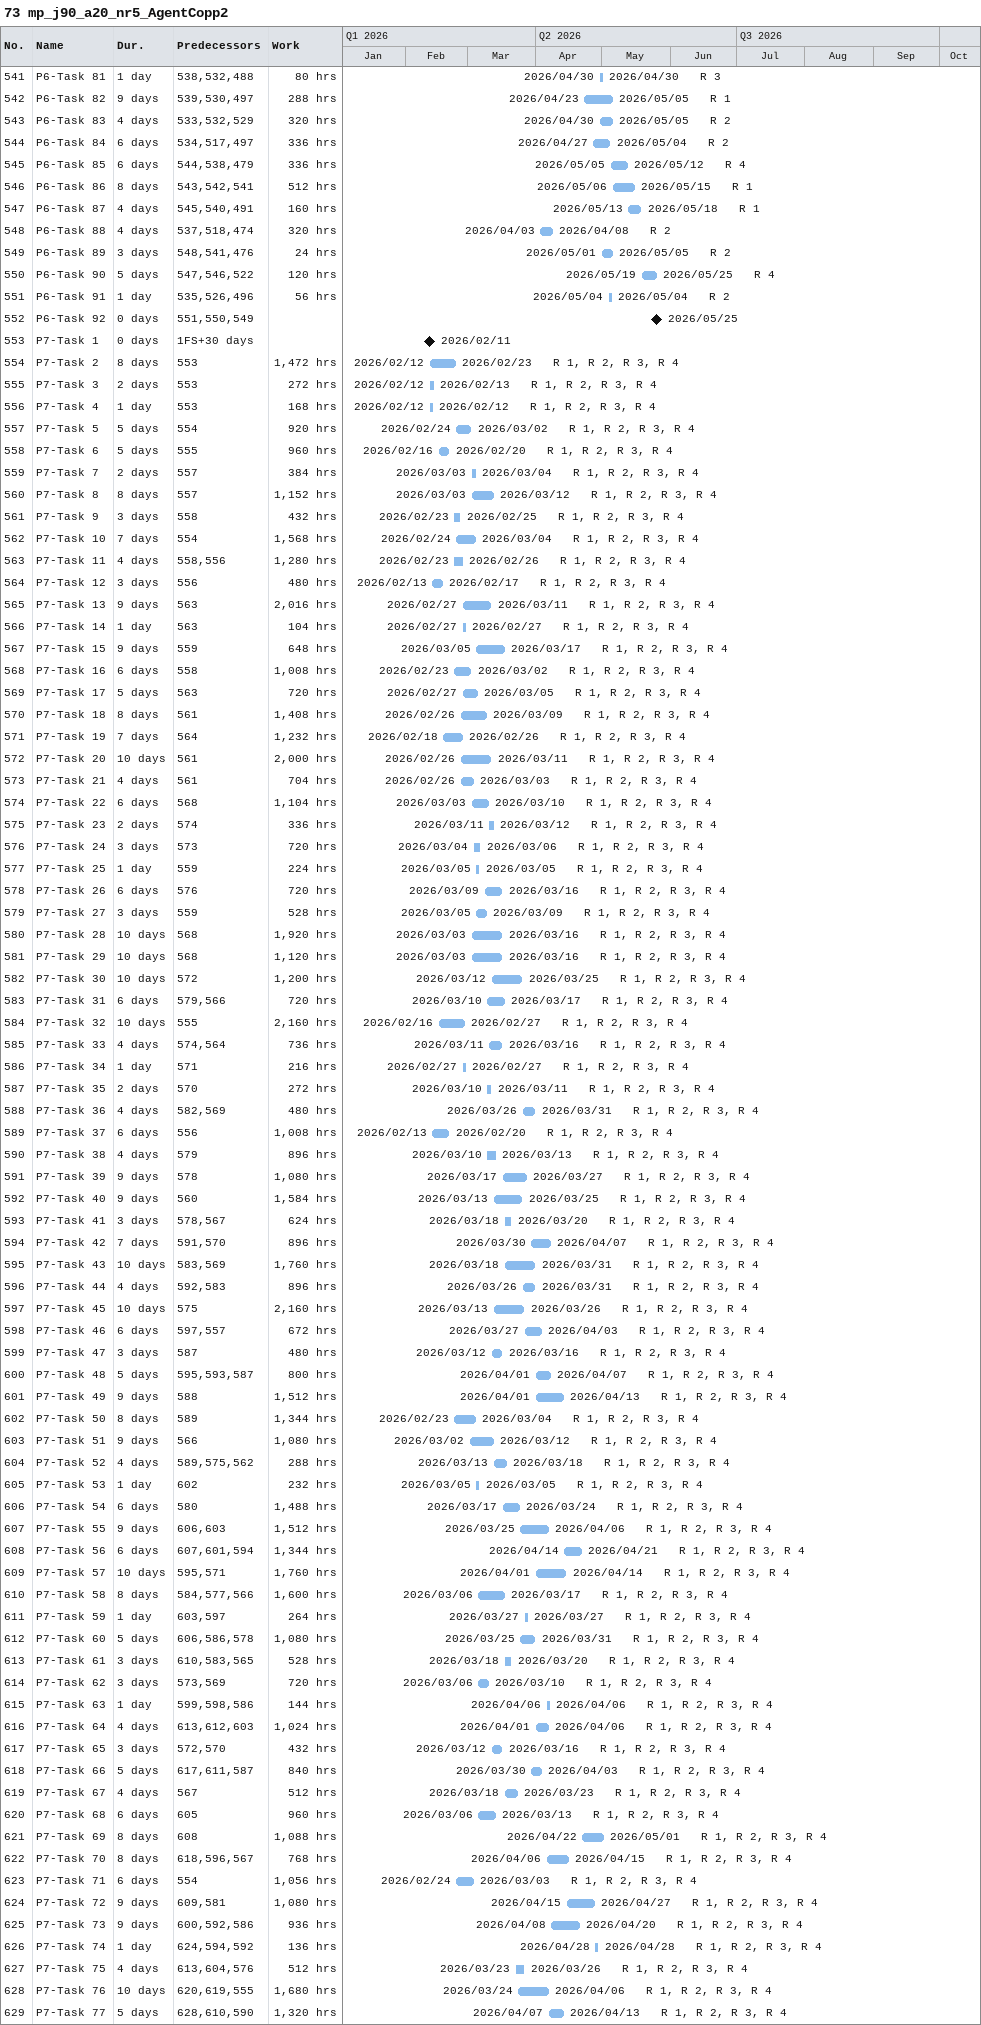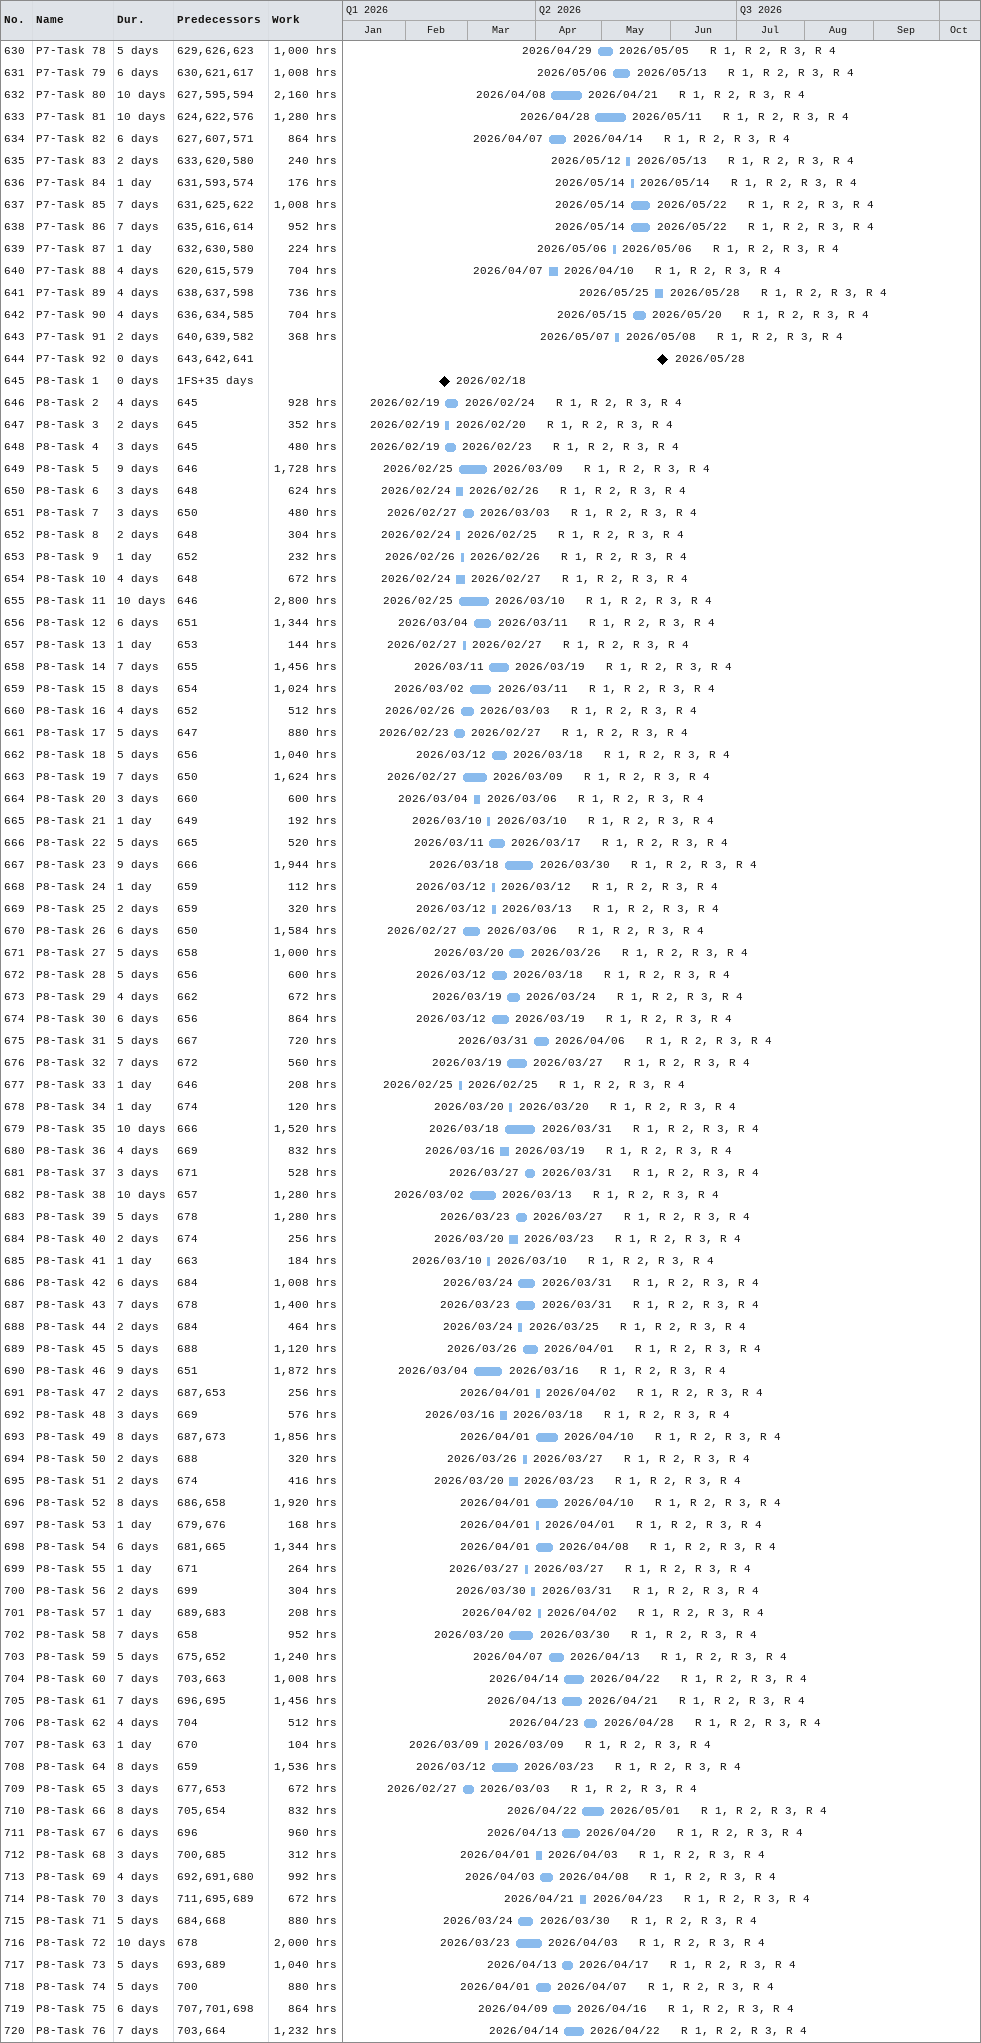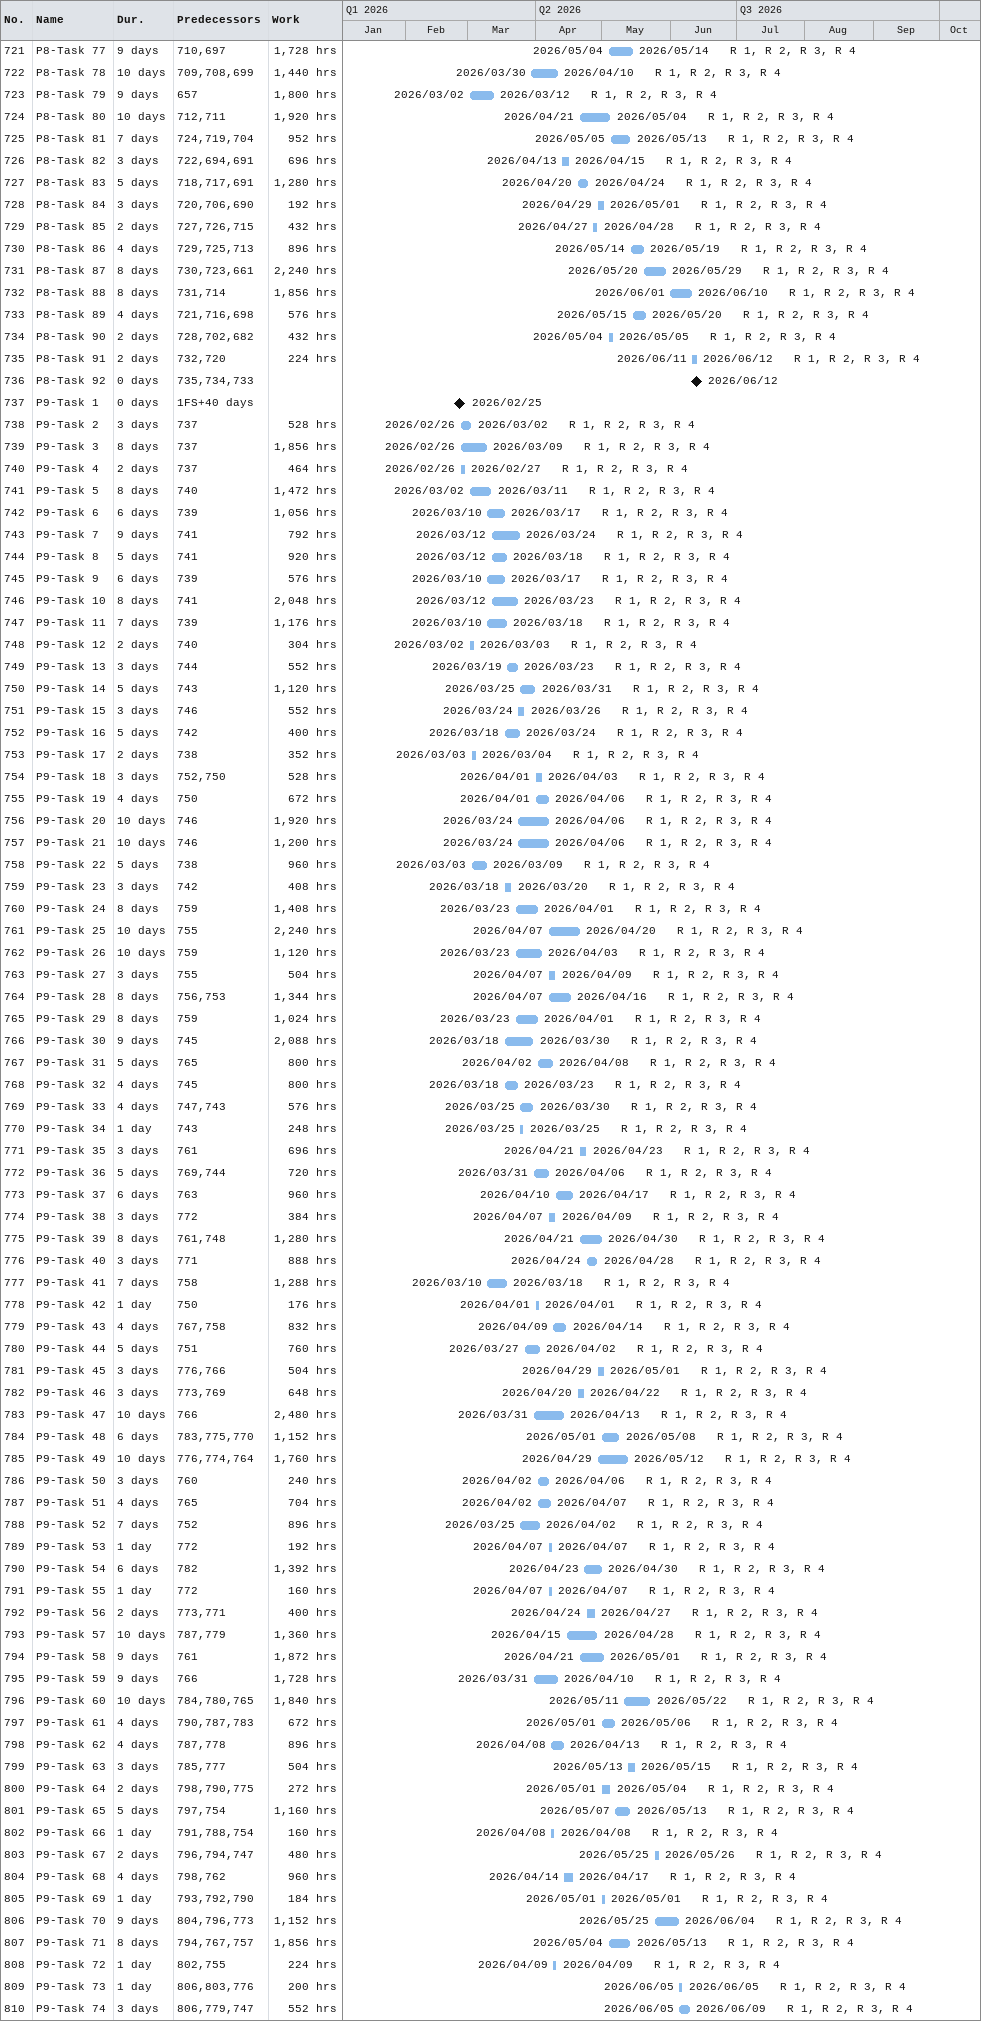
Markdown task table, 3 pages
73 mp_j90_a20_nr5_AgentCopp2

| ID | Task | Duration | Start | Finish | Predecessors | Resources | Work (h) |
|---|---|---|---|---|---|---|---|
| 541 | P6-Task 81 | 1d | 2026-04-30 | 2026-04-30 | 538, 532, 488 | R 3 | 80 |
| 542 | P6-Task 82 | 9d | 2026-04-23 | 2026-05-05 | 539, 530, 497 | R 1 | 288 |
| 543 | P6-Task 83 | 4d | 2026-04-30 | 2026-05-05 | 533, 532, 529 | R 2 | 320 |
| 544 | P6-Task 84 | 6d | 2026-04-27 | 2026-05-04 | 534, 517, 497 | R 2 | 336 |
| 545 | P6-Task 85 | 6d | 2026-05-05 | 2026-05-12 | 544, 538, 479 | R 4 | 336 |
| 546 | P6-Task 86 | 8d | 2026-05-06 | 2026-05-15 | 543, 542, 541 | R 1 | 512 |
| 547 | P6-Task 87 | 4d | 2026-05-13 | 2026-05-18 | 545, 540, 491 | R 1 | 160 |
| 548 | P6-Task 88 | 4d | 2026-04-03 | 2026-04-08 | 537, 518, 474 | R 2 | 320 |
| 549 | P6-Task 89 | 3d | 2026-05-01 | 2026-05-05 | 548, 541, 476 | R 2 | 24 |
| 550 | P6-Task 90 | 5d | 2026-05-19 | 2026-05-25 | 547, 546, 522 | R 4 | 120 |
| 551 | P6-Task 91 | 1d | 2026-05-04 | 2026-05-04 | 535, 526, 496 | R 2 | 56 |
| 552 | P6-Task 92 | 0d | 2026-05-25 | 2026-05-25 | 551, 550, 549 |  |  |
| 553 | P7-Task 1 | 0d | 2026-02-11 | 2026-02-11 | 1FS+30d |  |  |
| 554 | P7-Task 2 | 8d | 2026-02-12 | 2026-02-23 | 553 | R 1, R 2, R 3, R 4 | 1472 |
| 555 | P7-Task 3 | 2d | 2026-02-12 | 2026-02-13 | 553 | R 1, R 2, R 3, R 4 | 272 |
| 556 | P7-Task 4 | 1d | 2026-02-12 | 2026-02-12 | 553 | R 1, R 2, R 3, R 4 | 168 |
| 557 | P7-Task 5 | 5d | 2026-02-24 | 2026-03-02 | 554 | R 1, R 2, R 3, R 4 | 920 |
| 558 | P7-Task 6 | 5d | 2026-02-16 | 2026-02-20 | 555 | R 1, R 2, R 3, R 4 | 960 |
| 559 | P7-Task 7 | 2d | 2026-03-03 | 2026-03-04 | 557 | R 1, R 2, R 3, R 4 | 384 |
| 560 | P7-Task 8 | 8d | 2026-03-03 | 2026-03-12 | 557 | R 1, R 2, R 3, R 4 | 1152 |
| 561 | P7-Task 9 | 3d | 2026-02-23 | 2026-02-25 | 558 | R 1, R 2, R 3, R 4 | 432 |
| 562 | P7-Task 10 | 7d | 2026-02-24 | 2026-03-04 | 554 | R 1, R 2, R 3, R 4 | 1568 |
| 563 | P7-Task 11 | 4d | 2026-02-23 | 2026-02-26 | 558, 556 | R 1, R 2, R 3, R 4 | 1280 |
| 564 | P7-Task 12 | 3d | 2026-02-13 | 2026-02-17 | 556 | R 1, R 2, R 3, R 4 | 480 |
| 565 | P7-Task 13 | 9d | 2026-02-27 | 2026-03-11 | 563 | R 1, R 2, R 3, R 4 | 2016 |
| 566 | P7-Task 14 | 1d | 2026-02-27 | 2026-02-27 | 563 | R 1, R 2, R 3, R 4 | 104 |
| 567 | P7-Task 15 | 9d | 2026-03-05 | 2026-03-17 | 559 | R 1, R 2, R 3, R 4 | 648 |
| 568 | P7-Task 16 | 6d | 2026-02-23 | 2026-03-02 | 558 | R 1, R 2, R 3, R 4 | 1008 |
| 569 | P7-Task 17 | 5d | 2026-02-27 | 2026-03-05 | 563 | R 1, R 2, R 3, R 4 | 720 |
| 570 | P7-Task 18 | 8d | 2026-02-26 | 2026-03-09 | 561 | R 1, R 2, R 3, R 4 | 1408 |
| 571 | P7-Task 19 | 7d | 2026-02-18 | 2026-02-26 | 564 | R 1, R 2, R 3, R 4 | 1232 |
| 572 | P7-Task 20 | 10d | 2026-02-26 | 2026-03-11 | 561 | R 1, R 2, R 3, R 4 | 2000 |
| 573 | P7-Task 21 | 4d | 2026-02-26 | 2026-03-03 | 561 | R 1, R 2, R 3, R 4 | 704 |
| 574 | P7-Task 22 | 6d | 2026-03-03 | 2026-03-10 | 568 | R 1, R 2, R 3, R 4 | 1104 |
| 575 | P7-Task 23 | 2d | 2026-03-11 | 2026-03-12 | 574 | R 1, R 2, R 3, R 4 | 336 |
| 576 | P7-Task 24 | 3d | 2026-03-04 | 2026-03-06 | 573 | R 1, R 2, R 3, R 4 | 720 |
| 577 | P7-Task 25 | 1d | 2026-03-05 | 2026-03-05 | 559 | R 1, R 2, R 3, R 4 | 224 |
| 578 | P7-Task 26 | 6d | 2026-03-09 | 2026-03-16 | 576 | R 1, R 2, R 3, R 4 | 720 |
| 579 | P7-Task 27 | 3d | 2026-03-05 | 2026-03-09 | 559 | R 1, R 2, R 3, R 4 | 528 |
| 580 | P7-Task 28 | 10d | 2026-03-03 | 2026-03-16 | 568 | R 1, R 2, R 3, R 4 | 1920 |
| 581 | P7-Task 29 | 10d | 2026-03-03 | 2026-03-16 | 568 | R 1, R 2, R 3, R 4 | 1120 |
| 582 | P7-Task 30 | 10d | 2026-03-12 | 2026-03-25 | 572 | R 1, R 2, R 3, R 4 | 1200 |
| 583 | P7-Task 31 | 6d | 2026-03-10 | 2026-03-17 | 579, 566 | R 1, R 2, R 3, R 4 | 720 |
| 584 | P7-Task 32 | 10d | 2026-02-16 | 2026-02-27 | 555 | R 1, R 2, R 3, R 4 | 2160 |
| 585 | P7-Task 33 | 4d | 2026-03-11 | 2026-03-16 | 574, 564 | R 1, R 2, R 3, R 4 | 736 |
| 586 | P7-Task 34 | 1d | 2026-02-27 | 2026-02-27 | 571 | R 1, R 2, R 3, R 4 | 216 |
| 587 | P7-Task 35 | 2d | 2026-03-10 | 2026-03-11 | 570 | R 1, R 2, R 3, R 4 | 272 |
| 588 | P7-Task 36 | 4d | 2026-03-26 | 2026-03-31 | 582, 569 | R 1, R 2, R 3, R 4 | 480 |
| 589 | P7-Task 37 | 6d | 2026-02-13 | 2026-02-20 | 556 | R 1, R 2, R 3, R 4 | 1008 |
| 590 | P7-Task 38 | 4d | 2026-03-10 | 2026-03-13 | 579 | R 1, R 2, R 3, R 4 | 896 |
| 591 | P7-Task 39 | 9d | 2026-03-17 | 2026-03-27 | 578 | R 1, R 2, R 3, R 4 | 1080 |
| 592 | P7-Task 40 | 9d | 2026-03-13 | 2026-03-25 | 560 | R 1, R 2, R 3, R 4 | 1584 |
| 593 | P7-Task 41 | 3d | 2026-03-18 | 2026-03-20 | 578, 567 | R 1, R 2, R 3, R 4 | 624 |
| 594 | P7-Task 42 | 7d | 2026-03-30 | 2026-04-07 | 591, 570 | R 1, R 2, R 3, R 4 | 896 |
| 595 | P7-Task 43 | 10d | 2026-03-18 | 2026-03-31 | 583, 569 | R 1, R 2, R 3, R 4 | 1760 |
| 596 | P7-Task 44 | 4d | 2026-03-26 | 2026-03-31 | 592, 583 | R 1, R 2, R 3, R 4 | 896 |
| 597 | P7-Task 45 | 10d | 2026-03-13 | 2026-03-26 | 575 | R 1, R 2, R 3, R 4 | 2160 |
| 598 | P7-Task 46 | 6d | 2026-03-27 | 2026-04-03 | 597, 557 | R 1, R 2, R 3, R 4 | 672 |
| 599 | P7-Task 47 | 3d | 2026-03-12 | 2026-03-16 | 587 | R 1, R 2, R 3, R 4 | 480 |
| 600 | P7-Task 48 | 5d | 2026-04-01 | 2026-04-07 | 595, 593, 587 | R 1, R 2, R 3, R 4 | 800 |
| 601 | P7-Task 49 | 9d | 2026-04-01 | 2026-04-13 | 588 | R 1, R 2, R 3, R 4 | 1512 |
| 602 | P7-Task 50 | 8d | 2026-02-23 | 2026-03-04 | 589 | R 1, R 2, R 3, R 4 | 1344 |
| 603 | P7-Task 51 | 9d | 2026-03-02 | 2026-03-12 | 566 | R 1, R 2, R 3, R 4 | 1080 |
| 604 | P7-Task 52 | 4d | 2026-03-13 | 2026-03-18 | 589, 575, 562 | R 1, R 2, R 3, R 4 | 288 |
| 605 | P7-Task 53 | 1d | 2026-03-05 | 2026-03-05 | 602 | R 1, R 2, R 3, R 4 | 232 |
| 606 | P7-Task 54 | 6d | 2026-03-17 | 2026-03-24 | 580 | R 1, R 2, R 3, R 4 | 1488 |
| 607 | P7-Task 55 | 9d | 2026-03-25 | 2026-04-06 | 606, 603 | R 1, R 2, R 3, R 4 | 1512 |
| 608 | P7-Task 56 | 6d | 2026-04-14 | 2026-04-21 | 607, 601, 594 | R 1, R 2, R 3, R 4 | 1344 |
| 609 | P7-Task 57 | 10d | 2026-04-01 | 2026-04-14 | 595, 571 | R 1, R 2, R 3, R 4 | 1760 |
| 610 | P7-Task 58 | 8d | 2026-03-06 | 2026-03-17 | 584, 577, 566 | R 1, R 2, R 3, R 4 | 1600 |
| 611 | P7-Task 59 | 1d | 2026-03-27 | 2026-03-27 | 603, 597 | R 1, R 2, R 3, R 4 | 264 |
| 612 | P7-Task 60 | 5d | 2026-03-25 | 2026-03-31 | 606, 586, 578 | R 1, R 2, R 3, R 4 | 1080 |
| 613 | P7-Task 61 | 3d | 2026-03-18 | 2026-03-20 | 610, 583, 565 | R 1, R 2, R 3, R 4 | 528 |
| 614 | P7-Task 62 | 3d | 2026-03-06 | 2026-03-10 | 573, 569 | R 1, R 2, R 3, R 4 | 720 |
| 615 | P7-Task 63 | 1d | 2026-04-06 | 2026-04-06 | 599, 598, 586 | R 1, R 2, R 3, R 4 | 144 |
| 616 | P7-Task 64 | 4d | 2026-04-01 | 2026-04-06 | 613, 612, 603 | R 1, R 2, R 3, R 4 | 1024 |
| 617 | P7-Task 65 | 3d | 2026-03-12 | 2026-03-16 | 572, 570 | R 1, R 2, R 3, R 4 | 432 |
| 618 | P7-Task 66 | 5d | 2026-03-30 | 2026-04-03 | 617, 611, 587 | R 1, R 2, R 3, R 4 | 840 |
| 619 | P7-Task 67 | 4d | 2026-03-18 | 2026-03-23 | 567 | R 1, R 2, R 3, R 4 | 512 |
| 620 | P7-Task 68 | 6d | 2026-03-06 | 2026-03-13 | 605 | R 1, R 2, R 3, R 4 | 960 |
| 621 | P7-Task 69 | 8d | 2026-04-22 | 2026-05-01 | 608 | R 1, R 2, R 3, R 4 | 1088 |
| 622 | P7-Task 70 | 8d | 2026-04-06 | 2026-04-15 | 618, 596, 567 | R 1, R 2, R 3, R 4 | 768 |
| 623 | P7-Task 71 | 6d | 2026-02-24 | 2026-03-03 | 554 | R 1, R 2, R 3, R 4 | 1056 |
| 624 | P7-Task 72 | 9d | 2026-04-15 | 2026-04-27 | 609, 581 | R 1, R 2, R 3, R 4 | 1080 |
| 625 | P7-Task 73 | 9d | 2026-04-08 | 2026-04-20 | 600, 592, 586 | R 1, R 2, R 3, R 4 | 936 |
| 626 | P7-Task 74 | 1d | 2026-04-28 | 2026-04-28 | 624, 594, 592 | R 1, R 2, R 3, R 4 | 136 |
| 627 | P7-Task 75 | 4d | 2026-03-23 | 2026-03-26 | 613, 604, 576 | R 1, R 2, R 3, R 4 | 512 |
| 628 | P7-Task 76 | 10d | 2026-03-24 | 2026-04-06 | 620, 619, 555 | R 1, R 2, R 3, R 4 | 1680 |
| 629 | P7-Task 77 | 5d | 2026-04-07 | 2026-04-13 | 628, 610, 590 | R 1, R 2, R 3, R 4 | 1320 |
| 630 | P7-Task 78 | 5d | 2026-04-29 | 2026-05-05 | 629, 626, 623 | R 1, R 2, R 3, R 4 | 1000 |
| 631 | P7-Task 79 | 6d | 2026-05-06 | 2026-05-13 | 630, 621, 617 | R 1, R 2, R 3, R 4 | 1008 |
| 632 | P7-Task 80 | 10d | 2026-04-08 | 2026-04-21 | 627, 595, 594 | R 1, R 2, R 3, R 4 | 2160 |
| 633 | P7-Task 81 | 10d | 2026-04-28 | 2026-05-11 | 624, 622, 576 | R 1, R 2, R 3, R 4 | 1280 |
| 634 | P7-Task 82 | 6d | 2026-04-07 | 2026-04-14 | 627, 607, 571 | R 1, R 2, R 3, R 4 | 864 |
| 635 | P7-Task 83 | 2d | 2026-05-12 | 2026-05-13 | 633, 620, 580 | R 1, R 2, R 3, R 4 | 240 |
| 636 | P7-Task 84 | 1d | 2026-05-14 | 2026-05-14 | 631, 593, 574 | R 1, R 2, R 3, R 4 | 176 |
| 637 | P7-Task 85 | 7d | 2026-05-14 | 2026-05-22 | 631, 625, 622 | R 1, R 2, R 3, R 4 | 1008 |
| 638 | P7-Task 86 | 7d | 2026-05-14 | 2026-05-22 | 635, 616, 614 | R 1, R 2, R 3, R 4 | 952 |
| 639 | P7-Task 87 | 1d | 2026-05-06 | 2026-05-06 | 632, 630, 580 | R 1, R 2, R 3, R 4 | 224 |
| 640 | P7-Task 88 | 4d | 2026-04-07 | 2026-04-10 | 620, 615, 579 | R 1, R 2, R 3, R 4 | 704 |
| 641 | P7-Task 89 | 4d | 2026-05-25 | 2026-05-28 | 638, 637, 598 | R 1, R 2, R 3, R 4 | 736 |
| 642 | P7-Task 90 | 4d | 2026-05-15 | 2026-05-20 | 636, 634, 585 | R 1, R 2, R 3, R 4 | 704 |
| 643 | P7-Task 91 | 2d | 2026-05-07 | 2026-05-08 | 640, 639, 582 | R 1, R 2, R 3, R 4 | 368 |
| 644 | P7-Task 92 | 0d | 2026-05-28 | 2026-05-28 | 643, 642, 641 |  |  |
| 645 | P8-Task 1 | 0d | 2026-02-18 | 2026-02-18 | 1FS+35d |  |  |
| 646 | P8-Task 2 | 4d | 2026-02-19 | 2026-02-24 | 645 | R 1, R 2, R 3, R 4 | 928 |
| 647 | P8-Task 3 | 2d | 2026-02-19 | 2026-02-20 | 645 | R 1, R 2, R 3, R 4 | 352 |
| 648 | P8-Task 4 | 3d | 2026-02-19 | 2026-02-23 | 645 | R 1, R 2, R 3, R 4 | 480 |
| 649 | P8-Task 5 | 9d | 2026-02-25 | 2026-03-09 | 646 | R 1, R 2, R 3, R 4 | 1728 |
| 650 | P8-Task 6 | 3d | 2026-02-24 | 2026-02-26 | 648 | R 1, R 2, R 3, R 4 | 624 |
| 651 | P8-Task 7 | 3d | 2026-02-27 | 2026-03-03 | 650 | R 1, R 2, R 3, R 4 | 480 |
| 652 | P8-Task 8 | 2d | 2026-02-24 | 2026-02-25 | 648 | R 1, R 2, R 3, R 4 | 304 |
| 653 | P8-Task 9 | 1d | 2026-02-26 | 2026-02-26 | 652 | R 1, R 2, R 3, R 4 | 232 |
| 654 | P8-Task 10 | 4d | 2026-02-24 | 2026-02-27 | 648 | R 1, R 2, R 3, R 4 | 672 |
| 655 | P8-Task 11 | 10d | 2026-02-25 | 2026-03-10 | 646 | R 1, R 2, R 3, R 4 | 2800 |
| 656 | P8-Task 12 | 6d | 2026-03-04 | 2026-03-11 | 651 | R 1, R 2, R 3, R 4 | 1344 |
| 657 | P8-Task 13 | 1d | 2026-02-27 | 2026-02-27 | 653 | R 1, R 2, R 3, R 4 | 144 |
| 658 | P8-Task 14 | 7d | 2026-03-11 | 2026-03-19 | 655 | R 1, R 2, R 3, R 4 | 1456 |
| 659 | P8-Task 15 | 8d | 2026-03-02 | 2026-03-11 | 654 | R 1, R 2, R 3, R 4 | 1024 |
| 660 | P8-Task 16 | 4d | 2026-02-26 | 2026-03-03 | 652 | R 1, R 2, R 3, R 4 | 512 |
| 661 | P8-Task 17 | 5d | 2026-02-23 | 2026-02-27 | 647 | R 1, R 2, R 3, R 4 | 880 |
| 662 | P8-Task 18 | 5d | 2026-03-12 | 2026-03-18 | 656 | R 1, R 2, R 3, R 4 | 1040 |
| 663 | P8-Task 19 | 7d | 2026-02-27 | 2026-03-09 | 650 | R 1, R 2, R 3, R 4 | 1624 |
| 664 | P8-Task 20 | 3d | 2026-03-04 | 2026-03-06 | 660 | R 1, R 2, R 3, R 4 | 600 |
| 665 | P8-Task 21 | 1d | 2026-03-10 | 2026-03-10 | 649 | R 1, R 2, R 3, R 4 | 192 |
| 666 | P8-Task 22 | 5d | 2026-03-11 | 2026-03-17 | 665 | R 1, R 2, R 3, R 4 | 520 |
| 667 | P8-Task 23 | 9d | 2026-03-18 | 2026-03-30 | 666 | R 1, R 2, R 3, R 4 | 1944 |
| 668 | P8-Task 24 | 1d | 2026-03-12 | 2026-03-12 | 659 | R 1, R 2, R 3, R 4 | 112 |
| 669 | P8-Task 25 | 2d | 2026-03-12 | 2026-03-13 | 659 | R 1, R 2, R 3, R 4 | 320 |
| 670 | P8-Task 26 | 6d | 2026-02-27 | 2026-03-06 | 650 | R 1, R 2, R 3, R 4 | 1584 |
| 671 | P8-Task 27 | 5d | 2026-03-20 | 2026-03-26 | 658 | R 1, R 2, R 3, R 4 | 1000 |
| 672 | P8-Task 28 | 5d | 2026-03-12 | 2026-03-18 | 656 | R 1, R 2, R 3, R 4 | 600 |
| 673 | P8-Task 29 | 4d | 2026-03-19 | 2026-03-24 | 662 | R 1, R 2, R 3, R 4 | 672 |
| 674 | P8-Task 30 | 6d | 2026-03-12 | 2026-03-19 | 656 | R 1, R 2, R 3, R 4 | 864 |
| 675 | P8-Task 31 | 5d | 2026-03-31 | 2026-04-06 | 667 | R 1, R 2, R 3, R 4 | 720 |
| 676 | P8-Task 32 | 7d | 2026-03-19 | 2026-03-27 | 672 | R 1, R 2, R 3, R 4 | 560 |
| 677 | P8-Task 33 | 1d | 2026-02-25 | 2026-02-25 | 646 | R 1, R 2, R 3, R 4 | 208 |
| 678 | P8-Task 34 | 1d | 2026-03-20 | 2026-03-20 | 674 | R 1, R 2, R 3, R 4 | 120 |
| 679 | P8-Task 35 | 10d | 2026-03-18 | 2026-03-31 | 666 | R 1, R 2, R 3, R 4 | 1520 |
| 680 | P8-Task 36 | 4d | 2026-03-16 | 2026-03-19 | 669 | R 1, R 2, R 3, R 4 | 832 |
| 681 | P8-Task 37 | 3d | 2026-03-27 | 2026-03-31 | 671 | R 1, R 2, R 3, R 4 | 528 |
| 682 | P8-Task 38 | 10d | 2026-03-02 | 2026-03-13 | 657 | R 1, R 2, R 3, R 4 | 1280 |
| 683 | P8-Task 39 | 5d | 2026-03-23 | 2026-03-27 | 678 | R 1, R 2, R 3, R 4 | 1280 |
| 684 | P8-Task 40 | 2d | 2026-03-20 | 2026-03-23 | 674 | R 1, R 2, R 3, R 4 | 256 |
| 685 | P8-Task 41 | 1d | 2026-03-10 | 2026-03-10 | 663 | R 1, R 2, R 3, R 4 | 184 |
| 686 | P8-Task 42 | 6d | 2026-03-24 | 2026-03-31 | 684 | R 1, R 2, R 3, R 4 | 1008 |
| 687 | P8-Task 43 | 7d | 2026-03-23 | 2026-03-31 | 678 | R 1, R 2, R 3, R 4 | 1400 |
| 688 | P8-Task 44 | 2d | 2026-03-24 | 2026-03-25 | 684 | R 1, R 2, R 3, R 4 | 464 |
| 689 | P8-Task 45 | 5d | 2026-03-26 | 2026-04-01 | 688 | R 1, R 2, R 3, R 4 | 1120 |
| 690 | P8-Task 46 | 9d | 2026-03-04 | 2026-03-16 | 651 | R 1, R 2, R 3, R 4 | 1872 |
| 691 | P8-Task 47 | 2d | 2026-04-01 | 2026-04-02 | 687, 653 | R 1, R 2, R 3, R 4 | 256 |
| 692 | P8-Task 48 | 3d | 2026-03-16 | 2026-03-18 | 669 | R 1, R 2, R 3, R 4 | 576 |
| 693 | P8-Task 49 | 8d | 2026-04-01 | 2026-04-10 | 687, 673 | R 1, R 2, R 3, R 4 | 1856 |
| 694 | P8-Task 50 | 2d | 2026-03-26 | 2026-03-27 | 688 | R 1, R 2, R 3, R 4 | 320 |
| 695 | P8-Task 51 | 2d | 2026-03-20 | 2026-03-23 | 674 | R 1, R 2, R 3, R 4 | 416 |
| 696 | P8-Task 52 | 8d | 2026-04-01 | 2026-04-10 | 686, 658 | R 1, R 2, R 3, R 4 | 1920 |
| 697 | P8-Task 53 | 1d | 2026-04-01 | 2026-04-01 | 679, 676 | R 1, R 2, R 3, R 4 | 168 |
| 698 | P8-Task 54 | 6d | 2026-04-01 | 2026-04-08 | 681, 665 | R 1, R 2, R 3, R 4 | 1344 |
| 699 | P8-Task 55 | 1d | 2026-03-27 | 2026-03-27 | 671 | R 1, R 2, R 3, R 4 | 264 |
| 700 | P8-Task 56 | 2d | 2026-03-30 | 2026-03-31 | 699 | R 1, R 2, R 3, R 4 | 304 |
| 701 | P8-Task 57 | 1d | 2026-04-02 | 2026-04-02 | 689, 683 | R 1, R 2, R 3, R 4 | 208 |
| 702 | P8-Task 58 | 7d | 2026-03-20 | 2026-03-30 | 658 | R 1, R 2, R 3, R 4 | 952 |
| 703 | P8-Task 59 | 5d | 2026-04-07 | 2026-04-13 | 675, 652 | R 1, R 2, R 3, R 4 | 1240 |
| 704 | P8-Task 60 | 7d | 2026-04-14 | 2026-04-22 | 703, 663 | R 1, R 2, R 3, R 4 | 1008 |
| 705 | P8-Task 61 | 7d | 2026-04-13 | 2026-04-21 | 696, 695 | R 1, R 2, R 3, R 4 | 1456 |
| 706 | P8-Task 62 | 4d | 2026-04-23 | 2026-04-28 | 704 | R 1, R 2, R 3, R 4 | 512 |
| 707 | P8-Task 63 | 1d | 2026-03-09 | 2026-03-09 | 670 | R 1, R 2, R 3, R 4 | 104 |
| 708 | P8-Task 64 | 8d | 2026-03-12 | 2026-03-23 | 659 | R 1, R 2, R 3, R 4 | 1536 |
| 709 | P8-Task 65 | 3d | 2026-02-27 | 2026-03-03 | 677, 653 | R 1, R 2, R 3, R 4 | 672 |
| 710 | P8-Task 66 | 8d | 2026-04-22 | 2026-05-01 | 705, 654 | R 1, R 2, R 3, R 4 | 832 |
| 711 | P8-Task 67 | 6d | 2026-04-13 | 2026-04-20 | 696 | R 1, R 2, R 3, R 4 | 960 |
| 712 | P8-Task 68 | 3d | 2026-04-01 | 2026-04-03 | 700, 685 | R 1, R 2, R 3, R 4 | 312 |
| 713 | P8-Task 69 | 4d | 2026-04-03 | 2026-04-08 | 692, 691, 680 | R 1, R 2, R 3, R 4 | 992 |
| 714 | P8-Task 70 | 3d | 2026-04-21 | 2026-04-23 | 711, 695, 689 | R 1, R 2, R 3, R 4 | 672 |
| 715 | P8-Task 71 | 5d | 2026-03-24 | 2026-03-30 | 684, 668 | R 1, R 2, R 3, R 4 | 880 |
| 716 | P8-Task 72 | 10d | 2026-03-23 | 2026-04-03 | 678 | R 1, R 2, R 3, R 4 | 2000 |
| 717 | P8-Task 73 | 5d | 2026-04-13 | 2026-04-17 | 693, 689 | R 1, R 2, R 3, R 4 | 1040 |
| 718 | P8-Task 74 | 5d | 2026-04-01 | 2026-04-07 | 700 | R 1, R 2, R 3, R 4 | 880 |
| 719 | P8-Task 75 | 6d | 2026-04-09 | 2026-04-16 | 707, 701, 698 | R 1, R 2, R 3, R 4 | 864 |
| 720 | P8-Task 76 | 7d | 2026-04-14 | 2026-04-22 | 703, 664 | R 1, R 2, R 3, R 4 | 1232 |
| 721 | P8-Task 77 | 9d | 2026-05-04 | 2026-05-14 | 710, 697 | R 1, R 2, R 3, R 4 | 1728 |
| 722 | P8-Task 78 | 10d | 2026-03-30 | 2026-04-10 | 709, 708, 699 | R 1, R 2, R 3, R 4 | 1440 |
| 723 | P8-Task 79 | 9d | 2026-03-02 | 2026-03-12 | 657 | R 1, R 2, R 3, R 4 | 1800 |
| 724 | P8-Task 80 | 10d | 2026-04-21 | 2026-05-04 | 712, 711 | R 1, R 2, R 3, R 4 | 1920 |
| 725 | P8-Task 81 | 7d | 2026-05-05 | 2026-05-13 | 724, 719, 704 | R 1, R 2, R 3, R 4 | 952 |
| 726 | P8-Task 82 | 3d | 2026-04-13 | 2026-04-15 | 722, 694, 691 | R 1, R 2, R 3, R 4 | 696 |
| 727 | P8-Task 83 | 5d | 2026-04-20 | 2026-04-24 | 718, 717, 691 | R 1, R 2, R 3, R 4 | 1280 |
| 728 | P8-Task 84 | 3d | 2026-04-29 | 2026-05-01 | 720, 706, 690 | R 1, R 2, R 3, R 4 | 192 |
| 729 | P8-Task 85 | 2d | 2026-04-27 | 2026-04-28 | 727, 726, 715 | R 1, R 2, R 3, R 4 | 432 |
| 730 | P8-Task 86 | 4d | 2026-05-14 | 2026-05-19 | 729, 725, 713 | R 1, R 2, R 3, R 4 | 896 |
| 731 | P8-Task 87 | 8d | 2026-05-20 | 2026-05-29 | 730, 723, 661 | R 1, R 2, R 3, R 4 | 2240 |
| 732 | P8-Task 88 | 8d | 2026-06-01 | 2026-06-10 | 731, 714 | R 1, R 2, R 3, R 4 | 1856 |
| 733 | P8-Task 89 | 4d | 2026-05-15 | 2026-05-20 | 721, 716, 698 | R 1, R 2, R 3, R 4 | 576 |
| 734 | P8-Task 90 | 2d | 2026-05-04 | 2026-05-05 | 728, 702, 682 | R 1, R 2, R 3, R 4 | 432 |
| 735 | P8-Task 91 | 2d | 2026-06-11 | 2026-06-12 | 732, 720 | R 1, R 2, R 3, R 4 | 224 |
| 736 | P8-Task 92 | 0d | 2026-06-12 | 2026-06-12 | 735, 734, 733 |  |  |
| 737 | P9-Task 1 | 0d | 2026-02-25 | 2026-02-25 | 1FS+40d |  |  |
| 738 | P9-Task 2 | 3d | 2026-02-26 | 2026-03-02 | 737 | R 1, R 2, R 3, R 4 | 528 |
| 739 | P9-Task 3 | 8d | 2026-02-26 | 2026-03-09 | 737 | R 1, R 2, R 3, R 4 | 1856 |
| 740 | P9-Task 4 | 2d | 2026-02-26 | 2026-02-27 | 737 | R 1, R 2, R 3, R 4 | 464 |
| 741 | P9-Task 5 | 8d | 2026-03-02 | 2026-03-11 | 740 | R 1, R 2, R 3, R 4 | 1472 |
| 742 | P9-Task 6 | 6d | 2026-03-10 | 2026-03-17 | 739 | R 1, R 2, R 3, R 4 | 1056 |
| 743 | P9-Task 7 | 9d | 2026-03-12 | 2026-03-24 | 741 | R 1, R 2, R 3, R 4 | 792 |
| 744 | P9-Task 8 | 5d | 2026-03-12 | 2026-03-18 | 741 | R 1, R 2, R 3, R 4 | 920 |
| 745 | P9-Task 9 | 6d | 2026-03-10 | 2026-03-17 | 739 | R 1, R 2, R 3, R 4 | 576 |
| 746 | P9-Task 10 | 8d | 2026-03-12 | 2026-03-23 | 741 | R 1, R 2, R 3, R 4 | 2048 |
| 747 | P9-Task 11 | 7d | 2026-03-10 | 2026-03-18 | 739 | R 1, R 2, R 3, R 4 | 1176 |
| 748 | P9-Task 12 | 2d | 2026-03-02 | 2026-03-03 | 740 | R 1, R 2, R 3, R 4 | 304 |
| 749 | P9-Task 13 | 3d | 2026-03-19 | 2026-03-23 | 744 | R 1, R 2, R 3, R 4 | 552 |
| 750 | P9-Task 14 | 5d | 2026-03-25 | 2026-03-31 | 743 | R 1, R 2, R 3, R 4 | 1120 |
| 751 | P9-Task 15 | 3d | 2026-03-24 | 2026-03-26 | 746 | R 1, R 2, R 3, R 4 | 552 |
| 752 | P9-Task 16 | 5d | 2026-03-18 | 2026-03-24 | 742 | R 1, R 2, R 3, R 4 | 400 |
| 753 | P9-Task 17 | 2d | 2026-03-03 | 2026-03-04 | 738 | R 1, R 2, R 3, R 4 | 352 |
| 754 | P9-Task 18 | 3d | 2026-04-01 | 2026-04-03 | 752, 750 | R 1, R 2, R 3, R 4 | 528 |
| 755 | P9-Task 19 | 4d | 2026-04-01 | 2026-04-06 | 750 | R 1, R 2, R 3, R 4 | 672 |
| 756 | P9-Task 20 | 10d | 2026-03-24 | 2026-04-06 | 746 | R 1, R 2, R 3, R 4 | 1920 |
| 757 | P9-Task 21 | 10d | 2026-03-24 | 2026-04-06 | 746 | R 1, R 2, R 3, R 4 | 1200 |
| 758 | P9-Task 22 | 5d | 2026-03-03 | 2026-03-09 | 738 | R 1, R 2, R 3, R 4 | 960 |
| 759 | P9-Task 23 | 3d | 2026-03-18 | 2026-03-20 | 742 | R 1, R 2, R 3, R 4 | 408 |
| 760 | P9-Task 24 | 8d | 2026-03-23 | 2026-04-01 | 759 | R 1, R 2, R 3, R 4 | 1408 |
| 761 | P9-Task 25 | 10d | 2026-04-07 | 2026-04-20 | 755 | R 1, R 2, R 3, R 4 | 2240 |
| 762 | P9-Task 26 | 10d | 2026-03-23 | 2026-04-03 | 759 | R 1, R 2, R 3, R 4 | 1120 |
| 763 | P9-Task 27 | 3d | 2026-04-07 | 2026-04-09 | 755 | R 1, R 2, R 3, R 4 | 504 |
| 764 | P9-Task 28 | 8d | 2026-04-07 | 2026-04-16 | 756, 753 | R 1, R 2, R 3, R 4 | 1344 |
| 765 | P9-Task 29 | 8d | 2026-03-23 | 2026-04-01 | 759 | R 1, R 2, R 3, R 4 | 1024 |
| 766 | P9-Task 30 | 9d | 2026-03-18 | 2026-03-30 | 745 | R 1, R 2, R 3, R 4 | 2088 |
| 767 | P9-Task 31 | 5d | 2026-04-02 | 2026-04-08 | 765 | R 1, R 2, R 3, R 4 | 800 |
| 768 | P9-Task 32 | 4d | 2026-03-18 | 2026-03-23 | 745 | R 1, R 2, R 3, R 4 | 800 |
| 769 | P9-Task 33 | 4d | 2026-03-25 | 2026-03-30 | 747, 743 | R 1, R 2, R 3, R 4 | 576 |
| 770 | P9-Task 34 | 1d | 2026-03-25 | 2026-03-25 | 743 | R 1, R 2, R 3, R 4 | 248 |
| 771 | P9-Task 35 | 3d | 2026-04-21 | 2026-04-23 | 761 | R 1, R 2, R 3, R 4 | 696 |
| 772 | P9-Task 36 | 5d | 2026-03-31 | 2026-04-06 | 769, 744 | R 1, R 2, R 3, R 4 | 720 |
| 773 | P9-Task 37 | 6d | 2026-04-10 | 2026-04-17 | 763 | R 1, R 2, R 3, R 4 | 960 |
| 774 | P9-Task 38 | 3d | 2026-04-07 | 2026-04-09 | 772 | R 1, R 2, R 3, R 4 | 384 |
| 775 | P9-Task 39 | 8d | 2026-04-21 | 2026-04-30 | 761, 748 | R 1, R 2, R 3, R 4 | 1280 |
| 776 | P9-Task 40 | 3d | 2026-04-24 | 2026-04-28 | 771 | R 1, R 2, R 3, R 4 | 888 |
| 777 | P9-Task 41 | 7d | 2026-03-10 | 2026-03-18 | 758 | R 1, R 2, R 3, R 4 | 1288 |
| 778 | P9-Task 42 | 1d | 2026-04-01 | 2026-04-01 | 750 | R 1, R 2, R 3, R 4 | 176 |
| 779 | P9-Task 43 | 4d | 2026-04-09 | 2026-04-14 | 767, 758 | R 1, R 2, R 3, R 4 | 832 |
| 780 | P9-Task 44 | 5d | 2026-03-27 | 2026-04-02 | 751 | R 1, R 2, R 3, R 4 | 760 |
| 781 | P9-Task 45 | 3d | 2026-04-29 | 2026-05-01 | 776, 766 | R 1, R 2, R 3, R 4 | 504 |
| 782 | P9-Task 46 | 3d | 2026-04-20 | 2026-04-22 | 773, 769 | R 1, R 2, R 3, R 4 | 648 |
| 783 | P9-Task 47 | 10d | 2026-03-31 | 2026-04-13 | 766 | R 1, R 2, R 3, R 4 | 2480 |
| 784 | P9-Task 48 | 6d | 2026-05-01 | 2026-05-08 | 783, 775, 770 | R 1, R 2, R 3, R 4 | 1152 |
| 785 | P9-Task 49 | 10d | 2026-04-29 | 2026-05-12 | 776, 774, 764 | R 1, R 2, R 3, R 4 | 1760 |
| 786 | P9-Task 50 | 3d | 2026-04-02 | 2026-04-06 | 760 | R 1, R 2, R 3, R 4 | 240 |
| 787 | P9-Task 51 | 4d | 2026-04-02 | 2026-04-07 | 765 | R 1, R 2, R 3, R 4 | 704 |
| 788 | P9-Task 52 | 7d | 2026-03-25 | 2026-04-02 | 752 | R 1, R 2, R 3, R 4 | 896 |
| 789 | P9-Task 53 | 1d | 2026-04-07 | 2026-04-07 | 772 | R 1, R 2, R 3, R 4 | 192 |
| 790 | P9-Task 54 | 6d | 2026-04-23 | 2026-04-30 | 782 | R 1, R 2, R 3, R 4 | 1392 |
| 791 | P9-Task 55 | 1d | 2026-04-07 | 2026-04-07 | 772 | R 1, R 2, R 3, R 4 | 160 |
| 792 | P9-Task 56 | 2d | 2026-04-24 | 2026-04-27 | 773, 771 | R 1, R 2, R 3, R 4 | 400 |
| 793 | P9-Task 57 | 10d | 2026-04-15 | 2026-04-28 | 787, 779 | R 1, R 2, R 3, R 4 | 1360 |
| 794 | P9-Task 58 | 9d | 2026-04-21 | 2026-05-01 | 761 | R 1, R 2, R 3, R 4 | 1872 |
| 795 | P9-Task 59 | 9d | 2026-03-31 | 2026-04-10 | 766 | R 1, R 2, R 3, R 4 | 1728 |
| 796 | P9-Task 60 | 10d | 2026-05-11 | 2026-05-22 | 784, 780, 765 | R 1, R 2, R 3, R 4 | 1840 |
| 797 | P9-Task 61 | 4d | 2026-05-01 | 2026-05-06 | 790, 787, 783 | R 1, R 2, R 3, R 4 | 672 |
| 798 | P9-Task 62 | 4d | 2026-04-08 | 2026-04-13 | 787, 778 | R 1, R 2, R 3, R 4 | 896 |
| 799 | P9-Task 63 | 3d | 2026-05-13 | 2026-05-15 | 785, 777 | R 1, R 2, R 3, R 4 | 504 |
| 800 | P9-Task 64 | 2d | 2026-05-01 | 2026-05-04 | 798, 790, 775 | R 1, R 2, R 3, R 4 | 272 |
| 801 | P9-Task 65 | 5d | 2026-05-07 | 2026-05-13 | 797, 754 | R 1, R 2, R 3, R 4 | 1160 |
| 802 | P9-Task 66 | 1d | 2026-04-08 | 2026-04-08 | 791, 788, 754 | R 1, R 2, R 3, R 4 | 160 |
| 803 | P9-Task 67 | 2d | 2026-05-25 | 2026-05-26 | 796, 794, 747 | R 1, R 2, R 3, R 4 | 480 |
| 804 | P9-Task 68 | 4d | 2026-04-14 | 2026-04-17 | 798, 762 | R 1, R 2, R 3, R 4 | 960 |
| 805 | P9-Task 69 | 1d | 2026-05-01 | 2026-05-01 | 793, 792, 790 | R 1, R 2, R 3, R 4 | 184 |
| 806 | P9-Task 70 | 9d | 2026-05-25 | 2026-06-04 | 804, 796, 773 | R 1, R 2, R 3, R 4 | 1152 |
| 807 | P9-Task 71 | 8d | 2026-05-04 | 2026-05-13 | 794, 767, 757 | R 1, R 2, R 3, R 4 | 1856 |
| 808 | P9-Task 72 | 1d | 2026-04-09 | 2026-04-09 | 802, 755 | R 1, R 2, R 3, R 4 | 224 |
| 809 | P9-Task 73 | 1d | 2026-06-05 | 2026-06-05 | 806, 803, 776 | R 1, R 2, R 3, R 4 | 200 |
| 810 | P9-Task 74 | 3d | 2026-06-05 | 2026-06-09 | 806, 779, 747 | R 1, R 2, R 3, R 4 | 552 |
